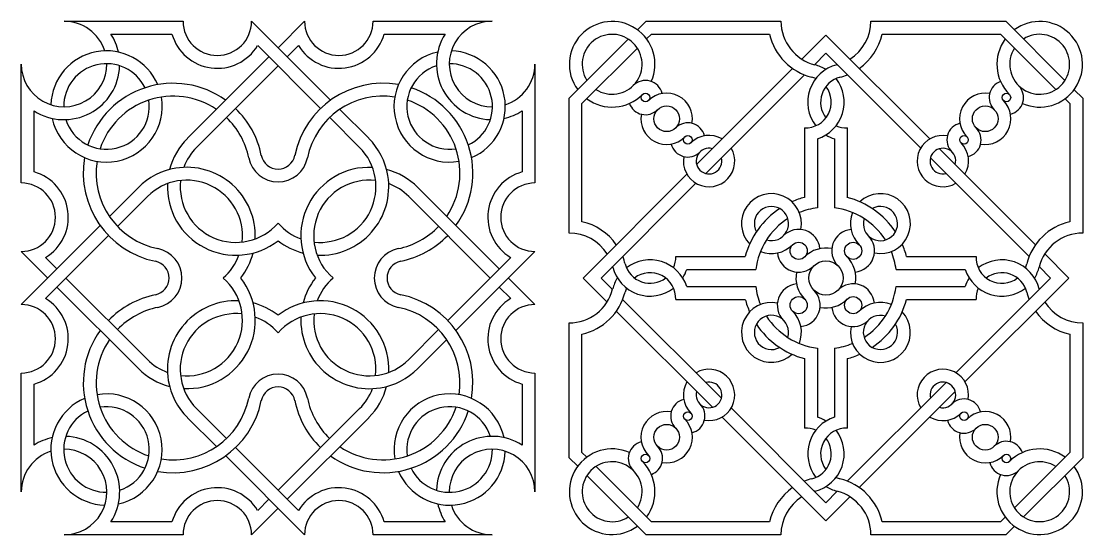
# Model space of a CAD drawing. Header units: millimetres. Extents: x -126 to 126, y -140 to 126.
# Drawn here: x 2 to 126, y -62 to -2 of the extents above; entities that cross this region are included whole.
import ezdxf

# ---------------------------------------------------------------- set-up
doc = ezdxf.new("R2010")
doc.units = ezdxf.units.MM
doc.header["$MEASUREMENT"] = 0
doc.layers.add('Layer 03', color=5, linetype='Continuous')

msp = doc.modelspace()

# ---------------------------------------------------------------- linework, layer by layer
at = {"layer": 'Layer 03'}
for p, q in [((7, -2), (20.9, -2)), ((28.9, -2), (38.12, -11.22)), ((32, -5.1), (35.1, -2)), ((43.1, -2), (57, -2)), ((73.99, -3.01), (74.99, -2)), ((74.99, -2), (90.74, -2)), ((101.24, -2), (116.99, -2)), ((116.99, -2), (123.91, -8.92)), ((75.05, -4.07), (75.61, -3.5)), ((95.99, -3.63), (93.18, -6.44)), ((108.12, -15.76), (95.99, -3.63)), ((116.37, -3.5), (122.85, -9.98)), ((29.62, -4.83), (36.97, -12.19)), ((33.06, -6.16), (34.38, -4.83)), ((65.99, -11), (72.91, -4.08)), ((21.41, -15.68), (30.94, -6.16)), ((67.49, -11.62), (73.97, -5.14)), ((95.99, -5.75), (94.66, -7.08)), ((107.06, -16.82), (95.99, -5.75)), ((2, -20.9), (2, -7)), ((22.48, -16.74), (32, -7.22)), ((62, -7), (62, -20.9)), ((92.1, -7.52), (80.89, -18.73)), ((93.49, -8.25), (81.95, -19.79)), ((65.99, -26.75), (65.99, -11)), ((123.93, -11.06), (124.49, -11.62)), ((124.99, -10), (125.99, -11)), ((125.99, -11), (125.99, -26.75)), ((39.2, -12.3), (42.59, -15.68)), ((38.03, -13.25), (41.52, -16.74)), ((93.49, -14.45), (93.49, -22.58)), ((98.49, -14.45), (98.49, -22.58)), ((94.99, -15.74), (94.99, -23.81)), ((96.99, -15.74), (96.99, -23.81)), ((120.47, -28.11), (109.26, -16.9)), ((119.74, -29.5), (108.2, -17.96)), ((79.75, -19.87), (67.62, -32)), ((80.81, -20.93), (69.74, -32)), ((12.3, -24.8), (15.68, -21.41)), ((48.32, -21.41), (57.84, -30.94)), ((13.25, -25.97), (16.74, -22.48)), ((47.26, -22.48), (56.78, -32)), ((2, -35.1), (11.22, -25.88)), ((4.83, -34.38), (12.19, -27.03)), ((5.1, -32), (2, -28.9)), ((6.16, -30.94), (4.83, -29.62)), ((59.17, -29.62), (51.81, -36.97)), ((62, -28.9), (52.78, -38.12)), ((78.45, -29.5), (86.57, -29.5)), ((105.42, -29.5), (113.54, -29.5)), ((124.36, -32), (121.56, -29.19)), ((122.24, -32), (120.91, -30.67)), ((16.74, -41.52), (7.22, -32)), ((58.9, -32), (62, -35.1)), ((67.62, -32), (70.43, -34.81)), ((69.74, -32), (71.07, -33.33)), ((79.73, -31), (87.8, -31)), ((104.18, -31), (112.25, -31)), ((111.17, -43.07), (122.24, -32)), ((112.23, -44.13), (124.36, -32)), ((15.68, -42.59), (6.16, -33.06)), ((57.84, -33.06), (59.17, -34.38)), ((79.73, -33), (87.8, -33)), ((104.18, -33), (112.25, -33)), ((72.24, -34.5), (83.79, -46.04)), ((78.45, -34.5), (86.57, -34.5)), ((105.42, -34.5), (113.54, -34.5)), ((71.51, -35.89), (82.73, -47.1)), ((50.75, -38.03), (47.26, -41.52)), ((65.99, -53), (65.99, -37.25)), ((125.99, -37.25), (125.99, -53)), ((51.7, -39.2), (48.32, -42.59)), ((94.99, -40.19), (94.99, -48.26)), ((96.99, -40.19), (96.99, -48.26)), ((93.49, -41.42), (93.49, -49.55)), ((98.49, -41.42), (98.49, -49.55)), ((2, -57), (2, -43.1)), ((62, -43.1), (62, -57)), ((98.49, -55.75), (110.04, -44.21)), ((99.88, -56.48), (111.1, -45.27)), ((24.8, -51.7), (21.41, -48.32)), ((25.97, -50.75), (22.48, -47.26)), ((41.52, -47.26), (32, -56.78)), ((42.59, -48.32), (33.06, -57.84)), ((83.86, -48.24), (95.99, -60.37)), ((84.92, -47.18), (95.99, -58.25)), ((34.38, -59.17), (27.03, -51.81)), ((35.1, -62), (25.88, -52.78)), ((67, -54), (65.99, -53)), ((68.06, -52.94), (67.49, -52.38)), ((124.49, -52.38), (118.01, -58.86)), ((125.99, -53), (119.07, -59.92)), ((75.61, -60.5), (69.14, -54.02)), ((74.99, -62), (68.08, -55.08)), ((95.99, -58.25), (97.32, -56.92)), ((30.94, -57.84), (29.62, -59.17)), ((95.99, -60.37), (98.8, -57.56)), ((32, -58.9), (28.9, -62)), ((116.93, -59.93), (116.37, -60.5)), ((118, -60.99), (116.99, -62)), ((20.9, -62), (7, -62)), ((57, -62), (43.1, -62)), ((90.74, -62), (74.99, -62)), ((116.99, -62), (101.24, -62))]:
    msp.add_line(p, q, dxfattribs=at)
for points in [[(12.48, -3.5), (19.61, -3.5)], [(44.39, -3.5), (51.52, -3.5)], [(75.61, -3.5), (89.41, -3.5)], [(102.57, -3.5), (116.37, -3.5)], [(67.49, -25.42), (67.49, -11.62)], [(124.49, -11.62), (124.49, -25.42)], [(3.5, -19.61), (3.5, -12.48)], [(60.5, -12.48), (60.5, -19.61)], [(67.49, -52.38), (67.49, -38.58)], [(124.49, -38.58), (124.49, -52.38)], [(3.5, -51.52), (3.5, -44.39)], [(60.5, -44.39), (60.5, -51.52)], [(19.61, -60.5), (12.48, -60.5)], [(51.52, -60.5), (44.39, -60.5)], [(89.41, -60.5), (75.61, -60.5)], [(116.37, -60.5), (102.57, -60.5)]]:
    msp.add_lwpolyline(points, dxfattribs=at)
for centre, radius in [((74.91, -10.92), 0.5), ((117.07, -10.92), 0.5), ((77.39, -13.4), 1.5), ((114.6, -13.4), 1.5), ((79.86, -15.87), 0.5), ((112.12, -15.87), 0.5), ((92.81, -28.82), 1), ((99.17, -28.82), 1), ((95.99, -32), 2), ((92.81, -35.18), 1), ((99.17, -35.18), 1), ((79.86, -48.13), 0.5), ((112.12, -48.13), 0.5), ((77.39, -50.6), 1.5), ((114.6, -50.6), 1.5), ((74.91, -53.08), 0.5), ((117.07, -53.08), 0.5)]:
    msp.add_circle(centre, radius, dxfattribs=at)
for centre, radius, start, end in [((7, -7), 5, 17.906, 90), ((24.9, -2), 4, 180, 0), ((39.1, -2), 4, 180, 0), ((57, -7), 5, 90, 270.4613), ((71.02, -7.03), 5, 336.28, 216.3731), ((95.99, -2), 5.25, 180, 255.9003), ((95.99, -2), 5.25, 302.3242, 0), ((120.96, -7.03), 5, 246.28, 126.3731), ((7, -7), 6.5, 12.3483, 32.579), ((24.9, -2), 5.5, 195.8266, 328.977), ((39.1, -2), 5.5, 211.023, 344.1734), ((57, -7), 6.5, 147.421, 268.2211), ((71.02, -7.03), 3.5, 237.3736, 212.6264), ((95.99, -2), 6.75, 192.8396, 255.9003), ((95.99, -2), 6.75, 305.1732, 347.1604), ((120.96, -7.03), 3.5, 147.3736, 122.6264), ((120.96, -7.03), 5, 143.6269, 225), ((11.96, -11.96), 6.5, 23.1425, 178.2211), ((52.04, -11.96), 6.5, 102.3483, 279.7892), ((52.04, -11.96), 6.5, 293.1425, 88.2211), ((7, -7), 5, 180, 0.4613), ((7, -7), 6.5, 237.421, 358.2211), ((11.96, -11.96), 5, 25.8908, 180.4613), ((52.04, -11.96), 5, 107.906, 278.6339), ((52.04, -11.96), 5, 295.8908, 90.4613), ((57, -7), 5, 287.906, 0), ((98.37, -11.46), 4.5, 104.0997, 217.7249), ((93.62, -11.46), 4.5, 58.1416, 75.9003), ((95.99, -2), 5.25, 284.0997, 284.6588), ((93.62, -11.46), 3, 66.6074, 75.9003), ((98.37, -11.46), 3, 104.0997, 217.6523), ((95.99, -2), 6.75, 284.0997, 291.8654), ((19.75, -19.75), 10.5, 54.2916, 161.7405), ((44.25, -19.75), 10.5, 80.0678, 168.5773), ((44.25, -19.75), 10.5, 324.2916, 71.7405), ((74.91, -10.92), 2, 13.8114, 135), ((93.62, -11.46), 3, 267.6158, 37.6523), ((93.62, -11.46), 4.5, 287.7942, 37.7249), ((117.07, -10.92), 2, 110.1367, 225), ((117.07, -10.92), 2, 283.8114, 45), ((11.96, -11.96), 6.5, 192.3483, 9.7892), ((19.75, -19.75), 9, 55.8577, 161.5743), ((44.25, -19.75), 9, 81.1628, 168.5773), ((71.02, -7.03), 5, 233.6269, 315), ((77.39, -13.4), 3, 349.7719, 135), ((114.6, -13.4), 3, 79.7719, 225), ((11.96, -11.96), 5, 197.906, 8.6339), ((19.75, -19.75), 10.5, 11.4227, 46.0659), ((44.25, -19.75), 9, 325.8577, 71.5743), ((74.91, -10.92), 2, 200.1367, 315), ((114.6, -13.4), 3, 259.7719, 45), ((19.75, -19.75), 9, 11.4227, 46.2436), ((57, -7), 6.5, 282.3483, 302.579), ((77.39, -13.4), 3, 169.7719, 315), ((79.86, -15.87), 2, 13.8114, 135), ((98.37, -11.46), 3, 246.6074, 272.3842), ((112.12, -15.87), 2, 103.8114, 225), ((112.12, -15.87), 2, 283.8114, 45), ((27.07, -21.34), 8, 135, 165.4356), ((36.93, -21.34), 8, 9.3409, 45), ((82.34, -18.34), 3, 59.4775, 135), ((98.37, -11.46), 4.5, 238.1416, 252.2058), ((109.65, -18.34), 3, 79.7719, 300.5225), ((27.07, -21.34), 6.5, 135, 159.6483), ((36.93, -21.34), 6.5, 263.57, 45), ((79.86, -15.87), 2, 193.8114, 315), ((82.34, -18.34), 3, 169.7719, 30.5225), ((82.34, -18.34), 1.5, 75, 15), ((109.65, -18.34), 1.5, 345, 285), ((109.65, -18.34), 3, 329.4775, 45), ((19.75, -19.75), 10.5, 170.0678, 258.5773), ((19.75, -19.75), 9, 171.1628, 258.5773), ((32, -17.27), 3.5, 191.4227, 348.5773), ((32, -17.27), 2, 191.4227, 348.5773), ((2, -24.9), 5.5, 301.023, 74.1734), ((21.34, -27.07), 8, 99.3409, 135), ((21.34, -27.07), 8, 357.3989, 99.3409), ((42.66, -27.07), 8, 87.3989, 218.0314), ((42.66, -27.07), 8, 45, 75.4356), ((62, -24.9), 5.5, 105.8266, 238.977), ((2, -24.9), 4, 270, 90), ((21.34, -27.07), 6.5, 353.57, 135), ((27.07, -21.34), 8, 177.3989, 308.0314), ((27.07, -21.34), 6.5, 173.57, 319.3117), ((42.66, -27.07), 6.5, 83.57, 229.3117), ((36.93, -21.34), 8, 267.3989, 9.3409), ((42.66, -27.07), 6.5, 45, 69.6483), ((62, -24.9), 4, 90, 270), ((89.63, -25.64), 3.5, 348.5573, 223.3514), ((102.36, -25.64), 3.5, 258.5573, 133.3514), ((95.99, -32), 9.75, 104.8572, 113.9719), ((95.99, -32), 9.75, 33.6412, 75.1428), ((95.99, -32), 9.75, 123.6412, 165.1428), ((89.63, -25.64), 2, 253.0659, 208.7688), ((95.99, -32), 8.25, 96.9621, 112.1163), ((95.99, -32), 8.25, 32.648, 83.0379), ((102.36, -25.64), 3.5, 158.5658, 225), ((102.36, -25.64), 2, 163.0659, 118.7688), ((36.93, -21.34), 6.5, 220.6883, 249.6483), ((44.25, -19.75), 9, 281.4227, 316.2436), ((65.99, -32), 6.75, 35.1732, 77.1604), ((95.99, -32), 8.25, 122.648, 173.0379), ((125.99, -32), 6.75, 102.8396, 165.9003), ((44.25, -19.75), 10.5, 281.4227, 316.0659), ((65.99, -32), 5.25, 32.3242, 90), ((92.81, -28.82), 2.5, 5.7035, 135), ((99.17, -28.82), 2.5, 95.7035, 225), ((99.17, -28.82), 2.5, 275.7035, 45), ((125.99, -32), 5.25, 90, 165.9003), ((36.93, -21.34), 8, 231.9686, 255.4356), ((89.63, -25.64), 3.5, 248.5658, 315), ((95.99, -32), 3.5, 78.5573, 135.5847), ((95.99, -32), 9.75, 14.8572, 23.9719), ((17.27, -32), 3.5, 281.4227, 78.5773), ((21.34, -27.07), 6.5, 310.6883, 339.6483), ((21.34, -27.07), 8, 321.9686, 345.4356), ((46.73, -32), 3.5, 101.4227, 258.5773), ((65.99, -32), 6.75, 14.0997, 21.8654), ((75.45, -29.62), 3, 336.6074, 2.3842), ((92.81, -28.82), 2.5, 185.7035, 315), ((95.99, -32), 3.5, 348.5573, 45.5847), ((95.99, -32), 8.25, 6.9621, 22.1163), ((116.54, -29.62), 3, 177.6158, 307.6523), ((17.27, -32), 2, 281.4227, 78.5773), ((46.73, -32), 2, 101.4227, 258.5773), ((65.99, -32), 5.25, 14.0997, 14.6588), ((75.45, -29.62), 4.5, 194.0997, 307.7249), ((75.45, -29.62), 3, 194.0997, 307.6523), ((75.45, -34.38), 4.5, 17.7942, 127.7249), ((116.54, -34.38), 4.5, 14.0997, 127.7249), ((116.54, -29.62), 3, 336.6074, 345.9003), ((116.54, -29.62), 4.5, 328.1416, 345.9003), ((21.34, -36.93), 6.5, 263.57, 49.3117), ((21.34, -36.93), 8, 267.3989, 38.0314), ((42.66, -36.93), 8, 141.9686, 165.4356), ((42.66, -36.93), 6.5, 130.6883, 159.6483), ((75.45, -34.38), 4.5, 148.1416, 165.9003), ((75.45, -34.38), 3, 357.6158, 127.6523), ((75.45, -29.62), 4.5, 328.1416, 342.2058), ((95.99, -32), 3.5, 168.5573, 225.5847), ((116.54, -29.62), 4.5, 197.7942, 307.7249), ((116.54, -34.38), 4.5, 148.1416, 162.2058), ((116.54, -34.38), 3, 14.0997, 127.6523), ((65.99, -32), 5.25, 270, 345.9003), ((75.45, -34.38), 3, 156.6074, 165.9003), ((95.99, -32), 8.25, 186.9621, 202.1163), ((92.81, -35.18), 2.5, 95.7035, 225), ((92.81, -35.18), 2.5, 275.7035, 45), ((99.17, -35.18), 2.5, 5.7035, 135), ((95.99, -32), 8.25, 302.648, 353.0379), ((116.54, -34.38), 3, 156.6074, 182.3842), ((125.99, -32), 5.25, 194.0997, 194.6588), ((2, -39.1), 5.5, 285.8266, 58.977), ((19.75, -44.25), 10.5, 101.4227, 136.0659), ((27.07, -42.66), 8, 87.3989, 189.3409), ((36.93, -42.66), 8, 357.3989, 128.0314), ((44.25, -44.25), 10.5, 350.0678, 78.5773), ((62, -39.1), 5.5, 121.023, 254.1734), ((65.99, -32), 6.75, 282.8396, 345.9003), ((95.99, -32), 9.75, 194.8572, 203.9719), ((95.99, -32), 3.5, 258.5573, 315.5847), ((95.99, -32), 9.75, 303.6412, 345.1428), ((125.99, -32), 6.75, 194.0997, 201.8654), ((2, -39.1), 4, 270, 90), ((19.75, -44.25), 9, 101.4227, 136.2436), ((27.07, -42.66), 8, 51.9686, 75.4356), ((44.25, -44.25), 9, 351.1628, 78.5773), ((62, -39.1), 4, 90, 270), ((89.63, -38.36), 3.5, 78.5573, 313.3514), ((89.63, -38.36), 3.5, 338.5658, 45), ((99.17, -35.18), 2.5, 185.7035, 315), ((102.36, -38.36), 3.5, 68.5658, 135), ((125.99, -32), 6.75, 215.1732, 257.1604), ((125.99, -32), 5.25, 212.3242, 270), ((27.07, -42.66), 6.5, 83.57, 225), ((27.07, -42.66), 6.5, 40.6883, 69.6483), ((36.93, -42.66), 6.5, 353.57, 139.3117), ((42.66, -36.93), 8, 177.3989, 279.3409), ((42.66, -36.93), 6.5, 173.57, 315), ((89.63, -38.36), 2, 343.0659, 298.7688), ((95.99, -32), 8.25, 212.648, 263.0379), ((102.36, -38.36), 3.5, 168.5573, 43.3514), ((102.36, -38.36), 2, 73.0659, 28.7688), ((19.75, -44.25), 10.5, 144.2916, 251.7405), ((95.99, -32), 9.75, 213.6412, 255.1428), ((19.75, -44.25), 9, 145.8577, 251.5743), ((95.99, -32), 8.25, 276.9621, 292.1163), ((95.99, -32), 9.75, 284.8572, 293.9719), ((21.34, -36.93), 6.5, 225, 249.6483), ((21.34, -36.93), 8, 225, 255.4356), ((32, -46.73), 3.5, 11.4227, 168.5773), ((42.66, -36.93), 8, 279.3409, 315), ((82.34, -45.66), 3, 259.7719, 120.5225), ((109.65, -45.66), 3, 349.7719, 210.5225), ((27.07, -42.66), 8, 189.3409, 225), ((82.34, -45.66), 3, 149.4775, 225), ((82.34, -45.66), 1.5, 165, 105), ((109.65, -45.66), 1.5, 255, 195), ((11.96, -52.04), 6.5, 282.3483, 99.7892), ((32, -46.73), 2, 11.4227, 168.5773), ((36.93, -42.66), 6.5, 315, 339.6483), ((36.93, -42.66), 8, 315, 345.4356), ((52.04, -52.04), 6.5, 12.3483, 189.7892), ((11.96, -52.04), 6.5, 113.1425, 268.2211), ((11.96, -52.04), 5, 287.906, 98.6339), ((19.75, -44.25), 10.5, 260.0678, 348.5773), ((19.75, -44.25), 9, 261.1628, 348.5773), ((44.25, -44.25), 10.5, 191.4227, 226.0659), ((44.25, -44.25), 9, 191.4227, 226.2436), ((44.25, -44.25), 9, 235.8577, 341.5743), ((52.04, -52.04), 5, 17.906, 188.6339), ((79.86, -48.13), 2, 103.8114, 225), ((79.86, -48.13), 2, 283.8114, 45), ((112.12, -48.13), 2, 13.8114, 135), ((11.96, -52.04), 5, 115.8908, 270.4613), ((44.25, -44.25), 10.5, 234.2916, 341.7405), ((77.39, -50.6), 3, 79.7719, 225), ((98.37, -52.54), 4.5, 107.7942, 217.7249), ((93.62, -52.54), 4.5, 58.1416, 72.2058), ((109.65, -45.66), 3, 239.4775, 315), ((114.6, -50.6), 3, 349.7719, 135), ((77.39, -50.6), 3, 259.7719, 45), ((93.62, -52.54), 3, 66.6074, 92.3842), ((98.37, -52.54), 3, 87.6158, 217.6523), ((112.12, -48.13), 2, 193.8114, 315), ((7, -57), 6.5, 102.3483, 122.579), ((7, -57), 6.5, 327.421, 88.2211), ((57, -57), 6.5, 57.421, 178.2211), ((93.62, -52.54), 3, 284.0997, 37.6523), ((93.62, -52.54), 4.5, 284.0997, 37.7249), ((114.6, -50.6), 3, 169.7719, 315), ((7, -57), 5, 270, 90.4613), ((52.04, -52.04), 5, 205.8908, 0.4613), ((57, -57), 5, 0, 180.4613), ((71.02, -56.97), 5, 66.28, 306.3731), ((74.91, -53.08), 2, 103.8114, 225), ((74.91, -53.08), 2, 290.1367, 45), ((117.07, -53.08), 2, 20.1367, 135), ((120.96, -56.97), 5, 53.6269, 135), ((7, -57), 5, 107.906, 180), ((52.04, -52.04), 6.5, 203.1425, 358.2211), ((71.02, -56.97), 3.5, 327.3736, 302.6264), ((71.02, -56.97), 5, 323.6269, 45), ((117.07, -53.08), 2, 193.8114, 315), ((120.96, -56.97), 5, 156.28, 36.3731), ((120.96, -56.97), 3.5, 57.3736, 32.6264), ((95.99, -62), 6.75, 104.0997, 111.8654), ((98.37, -52.54), 3, 246.6074, 255.9003), ((95.99, -62), 6.75, 12.8396, 75.9003), ((24.9, -62), 5.5, 31.023, 164.1734), ((39.1, -62), 5.5, 15.8266, 148.977), ((95.99, -62), 6.75, 125.1732, 167.1604), ((95.99, -62), 5.25, 104.0997, 104.6588), ((98.37, -52.54), 4.5, 238.1416, 255.9003), ((95.99, -62), 5.25, 0, 75.9003), ((24.9, -62), 4, 0, 180), ((39.1, -62), 4, 0, 180), ((95.99, -62), 5.25, 122.3242, 180), ((57, -57), 6.5, 192.3483, 212.579), ((57, -57), 5, 197.906, 270)]:
    msp.add_arc(centre, radius, start, end, dxfattribs=at)

doc.saveas('drawing.dxf')
